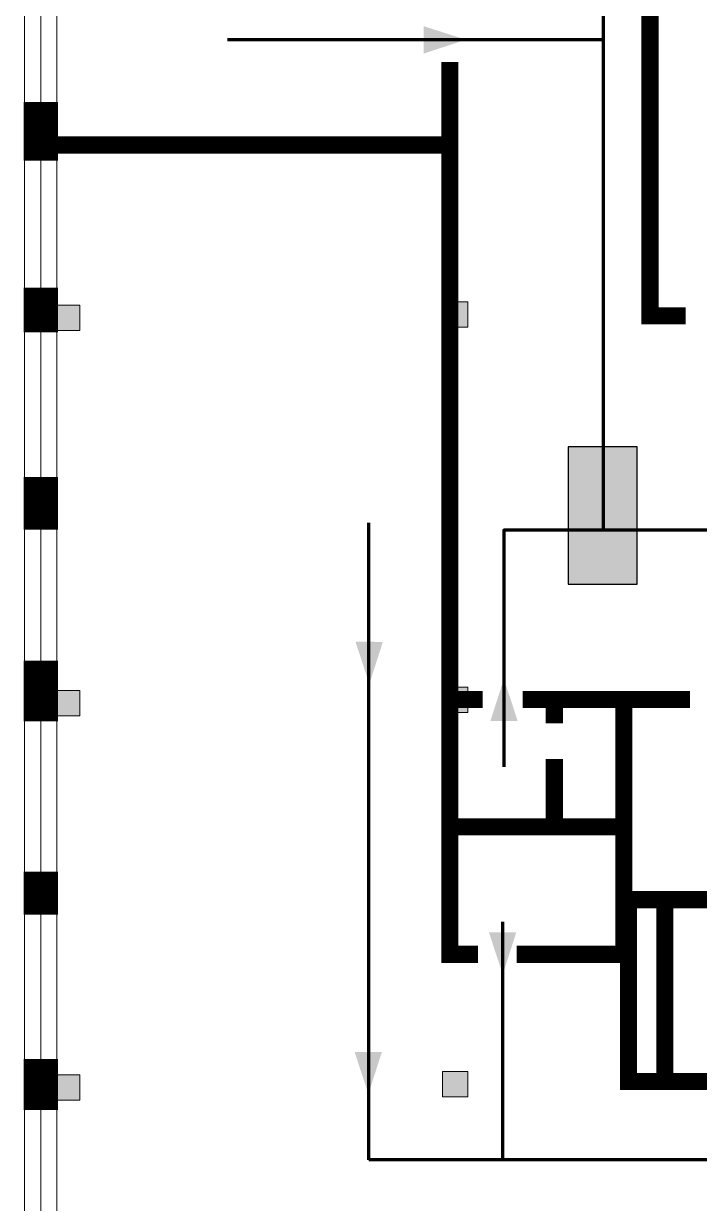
# Model space of a CAD drawing. Header units: millimetres. Extents: x 13810 to 67229, y 12374 to 21950.
# Drawn here: x 25517.4 to 25588.2, y 14286.3 to 14409.9 of the extents above; entities that cross this region are included whole.
import ezdxf

# ---------------------------------------------------------------- set-up
doc = ezdxf.new("R2010")
doc.units = ezdxf.units.MM
doc.layers.add('План_Штампы', color=7, linetype='Continuous')

# ---------------------------------------------------------------- blocks, each defined once
blk = doc.blocks.new('A$C32E8229D')
at = {"true_color": 0xffffff}
blk.add_hatch(color=7, dxfattribs=at).paths.add_polyline_path([(0, 0), (0, -8), (16, -8), (16, 0)])
h = blk.add_hatch(color=126)
h.paths.add_polyline_path([(0.2, -0.2), (15.8, -0.2), (15.8, -7.8), (0.2, -7.8)])
h.paths.add_polyline_path([(13.49, -2.05), (12.08, -2.05), (11.37, -2.63, 0.162397), (11.29, -2.84), (11.29, -3.63), (10.35, -3.63), (10.35, -4.05), (11.68, -4.05), (11.68, -3.48), (12.26, -4.28), (11.29, -5.1), (11.29, -6.78), (11.85, -6.78), (11.85, -5.44), (12.8, -4.64), (12.8, -5.94), (14.46, -5.94), (14.46, -5.39), (13.45, -5.39), (13.45, -3.97), (12.46, -2.59), (13.15, -2.59), (13.69, -3.34), (14.18, -3)], flags=16)
h.paths.add_polyline_path([(10.74, -1.82, 1), (11.8, -1.82, 1)], flags=16)
h.paths.add_polyline_path([(9.39, -3.59), (5.99, -3.59), (6.56, -3.03), (5.91, -3.03), (5.1, -3.83), (5.91, -4.64), (6.56, -4.64), (5.99, -4.09), (9.39, -4.09)], flags=16)
h.paths.add_polyline_path([(4.29, -1.08), (1.72, -1.08), (1.72, -6.6), (4.29, -6.6)], flags=16)
at = {"color": 126}
blk.add_lwpolyline([(16, -8), (0, -8), (0, 0), (16, 0)], close=True, dxfattribs=at)

msp = doc.modelspace()

# ---------------------------------------------------------------- hatches: boundary and pattern name
at = {"lineweight": 0}
h = msp.add_hatch(color=256, dxfattribs=at)
h.dxf.hatch_style = 1
h.paths.add_polyline_path([(25520.65, 14380.42), (25520.65, 14377.75), (25523.32, 14377.75), (25523.32, 14380.42)])
h = msp.add_hatch(color=256, dxfattribs=at)
h.dxf.hatch_style = 1
h.paths.add_polyline_path([(25561.31, 14380.77), (25561.31, 14378.1), (25563.98, 14378.1), (25563.98, 14380.77)])
h = msp.add_hatch(color=256, dxfattribs=at)
h.dxf.hatch_style = 1
h.paths.add_polyline_path([(25520.65, 14340.05), (25520.65, 14337.38), (25523.32, 14337.38), (25523.32, 14340.05)])
h = msp.add_hatch(color=256, dxfattribs=at)
h.dxf.hatch_style = 1
h.paths.add_polyline_path([(25561.31, 14340.4), (25561.31, 14337.73), (25563.98, 14337.73), (25563.98, 14340.4)])
h = msp.add_hatch(color=256, dxfattribs=at)
h.dxf.hatch_style = 1
h.paths.add_polyline_path([(25520.65, 14299.77), (25520.65, 14297.1), (25523.32, 14297.1), (25523.32, 14299.77)])
h = msp.add_hatch(color=256, dxfattribs=at)
h.dxf.hatch_style = 1
h.paths.add_polyline_path([(25561.31, 14300.12), (25561.31, 14297.45), (25563.98, 14297.45), (25563.98, 14300.12)])

# ---------------------------------------------------------------- linework, layer by layer
for points in [[(25517.52, 14179.27), (25517.52, 14463.67)], [(25519.22, 14179.5), (25519.22, 14463.89)], [(25520.91, 14179.23), (25520.91, 14463.63)]]:
    msp.add_lwpolyline(points, dxfattribs=at)
for points, const_width in [([(25586.79, 14379.3), (25583.06, 14379.3), (25583.06, 14463.14)], 1.8), ([(25562.09, 14339.09), (25562.09, 14405.9)], 1.8), ([(25519.22, 14395.56), (25519.22, 14401.7)], 3.6), ([(25562.09, 14397.19), (25520.63, 14397.19)], 1.8), ([(25519.22, 14377.55), (25519.22, 14382.26)], 3.6), ([(25519.22, 14356.88), (25519.22, 14362.4)], 3.6), ([(25519.22, 14336.82), (25519.22, 14343.16)], 3.6), ([(25565.53, 14339.09), (25562.09, 14339.09), (25562.09, 14312.38), (25565.02, 14312.38)], 1.8), ([(25569.1, 14312.38), (25580.31, 14312.38), (25580.31, 14339.09)], 1.8), ([(25587.24, 14339.09), (25569.71, 14339.09)], 1.8), ([(25573.03, 14339.09), (25573.03, 14336.61)], 1.8), ([(25573.03, 14325.75), (25573.03, 14332.84)], 1.8), ([(25580.31, 14325.75), (25562.09, 14325.75)], 1.8), ([(25519.22, 14316.56), (25519.22, 14321.06)], 3.6), ([(25674.75, 14316.42), (25644.23, 14316.42), (25644.23, 14321.5), (25644.23, 14299.07), (25584.62, 14299.07), (25584.62, 14318.12), (25602.14, 14318.12), (25602.14, 14308.7)], 1.8), ([(25584.62, 14299.07), (25580.81, 14299.07), (25580.81, 14318.12), (25584.62, 14318.12)], 1.8), ([(25519.22, 14296.09), (25519.22, 14301.41)], 3.6)]:
    msp.add_lwpolyline(points, dxfattribs=dict(at, const_width=const_width))
at = {"color": 126, "lineweight": 100, "true_color": 0x008754}
for points in [[(25539.81, 14441.36), (25525.94, 14441.36), (25525.94, 14426.97), (25554.52, 14426.97), (25554.52, 14452.55), (25578.15, 14452.55), (25578.15, 14356.85)], [(25578.15, 14408.2), (25538.8, 14408.2)], [(25553.6, 14290.84), (25553.6, 14357.59)], [(25589.79, 14356.85), (25567.75, 14356.85), (25567.75, 14332.04)], [(25649.49, 14290.84), (25567.65, 14290.84), (25567.65, 14315.81)], [(25567.65, 14290.84), (25553.6, 14290.84)]]:
    msp.add_lwpolyline(points, dxfattribs=at)
at = {"lineweight": 0}
for points in [[(25520.65, 14377.75), (25520.65, 14380.42), (25523.32, 14380.42), (25523.32, 14377.75)], [(25561.31, 14378.1), (25561.31, 14380.77), (25563.98, 14380.77), (25563.98, 14378.1)], [(25520.65, 14337.38), (25520.65, 14340.05), (25523.32, 14340.05), (25523.32, 14337.38)], [(25561.31, 14337.73), (25561.31, 14340.4), (25563.98, 14340.4), (25563.98, 14337.73)], [(25520.65, 14297.1), (25520.65, 14299.77), (25523.32, 14299.77), (25523.32, 14297.1)], [(25561.31, 14297.45), (25561.31, 14300.12), (25563.98, 14300.12), (25563.98, 14297.45)]]:
    msp.add_lwpolyline(points, close=True, dxfattribs=at)
at = {"layer": 'План_Штампы', "color": 126, "true_color": 0x008754}
for points in [[(25559.35, 14406.77), (25559.35, 14409.64), (25563.76, 14408.23)], [(25552.2, 14345.14), (25555.07, 14345.13), (25553.65, 14340.72)], [(25569.2, 14336.83), (25566.33, 14336.83), (25567.75, 14341.24)], [(25566.18, 14314.7), (25569.05, 14314.7), (25567.63, 14310.29)], [(25552.1, 14302.17), (25554.97, 14302.17), (25553.55, 14297.76)]]:
    msp.add_solid(points, dxfattribs=at)

# ---------------------------------------------------------------- block references
at = {"layer": 'План_Штампы', "color": 126, "true_color": 0x008754, "xscale": -0.9, "yscale": 0.9, "zscale": 0.9, "rotation": 90}
msp.add_blockref('A$C32E8229D', (25574.5, 14365.56), dxfattribs=at)

doc.saveas('drawing.dxf')
